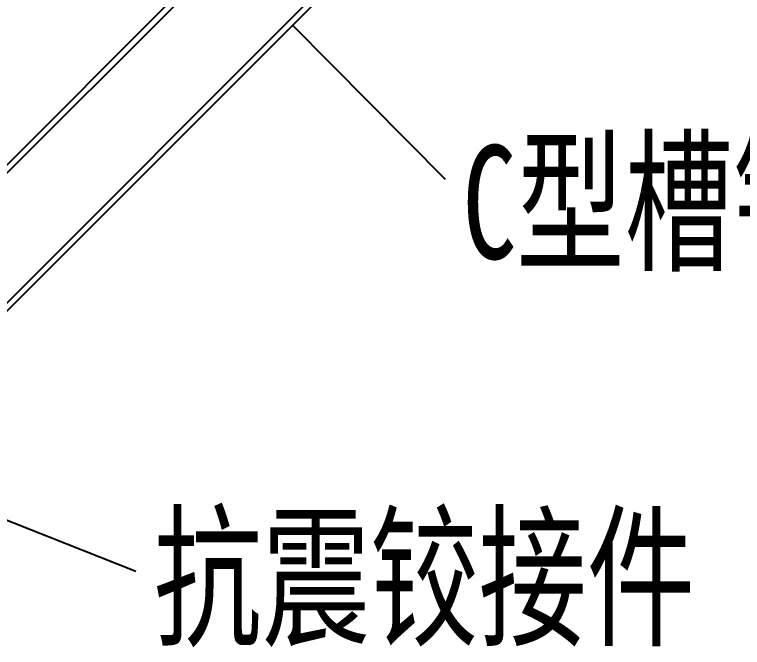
# Model space of a CAD drawing. Header units: millimetres. Extents: x -633009578 to 5705885, y -633235091 to 2571734.
# Drawn here: x 2468620 to 2471459, y 2000578 to 2003045 of the extents above; entities that cross this region are included whole.
import ezdxf

# ---------------------------------------------------------------- set-up
doc = ezdxf.new("R2010")
doc.units = ezdxf.units.MM
doc.header["$LTSCALE"] = 1000
doc.header["$MEASUREMENT"] = 0
doc.layers.get('0').update_dxf_attribs({"color": 9})
doc.layers.add('E-WIRE-系统', color=3, linetype='Continuous')
doc.layers.add('E-电气说明文字', color=3, linetype='Continuous')
doc.styles.get("Standard").update_dxf_attribs({"font": 'simhei.ttf', "bigfont": 'hztxt.shx'})
doc.styles.add('TSSD_Dimension', font='simhei.ttf', dxfattribs={"width": 0.707, "bigfont": 'hztxt.shx'})
doc.dimstyles.get("Standard").update_dxf_attribs({"dimtxt": 0.18, "dimasz": 0.18, "dimexe": 0.18, "dimexo": 0.0625, "dimgap": 0.09, "dimtad": 0, "dimtih": 1, "dimtoh": 1, "dimdec": 4, "dimzin": 0, "dimdsep": 46, "dimtxsty": 'Standard', "dimcen": 0.09, "dimadec": 0, "dimazin": 0, "dimtfac": 1, "dimtdec": 4, "dimtofl": 0, "dimtmove": 0, "dimatfit": 3, "dimfxl": 1, "dimtolj": 1, "dimtzin": 0, "dimarcsym": 0})

# ---------------------------------------------------------------- blocks, each defined once
blk = doc.blocks.new('G$CF4FACE3C')
at = {"layer": 'E-WIRE-系统'}
for p, q in [((2537.9, 4817.1), (4719.6, 6998.9)), ((2552.2, 4802.8), (4733.9, 6984.5)), ((3004.5, 4796.9), (4963, 6755.5)), ((4977.3, 6741.1), (3018.8, 4782.6))]:
    blk.add_line(p, q, dxfattribs=at)
at = {"layer": 'E-电气说明文字', "style": 'TSSD_Dimension', "width": 0.7}
for s, p in [('C型槽钢', (4739.8, 5081.1)), ('抗震铰接件', (3650.9, 3758.2))]:
    blk.add_text(s, height=400, dxfattribs=at).set_placement(p)
at = {"layer": 'E-WIRE-系统'}
for points in [[(4140.7, 5904.5), (4679.6, 5361.6)], [(2787, 4296.5), (3588.2, 3979.9)]]:
    blk.add_leader(points, dimstyle='Standard', override={"dimgap": 0.09, "dimtad": 0, "dimtxsty": 'TSSD_Dimension'}, dxfattribs=at)

msp = doc.modelspace()

# ---------------------------------------------------------------- block references
at = {"xscale": 1.10592, "yscale": 1.10592, "zscale": 1.10592}
msp.add_blockref('G$CF4FACE3C', (2465124.5, 1996473.9, -46.1), dxfattribs=at)

doc.saveas('drawing.dxf')
